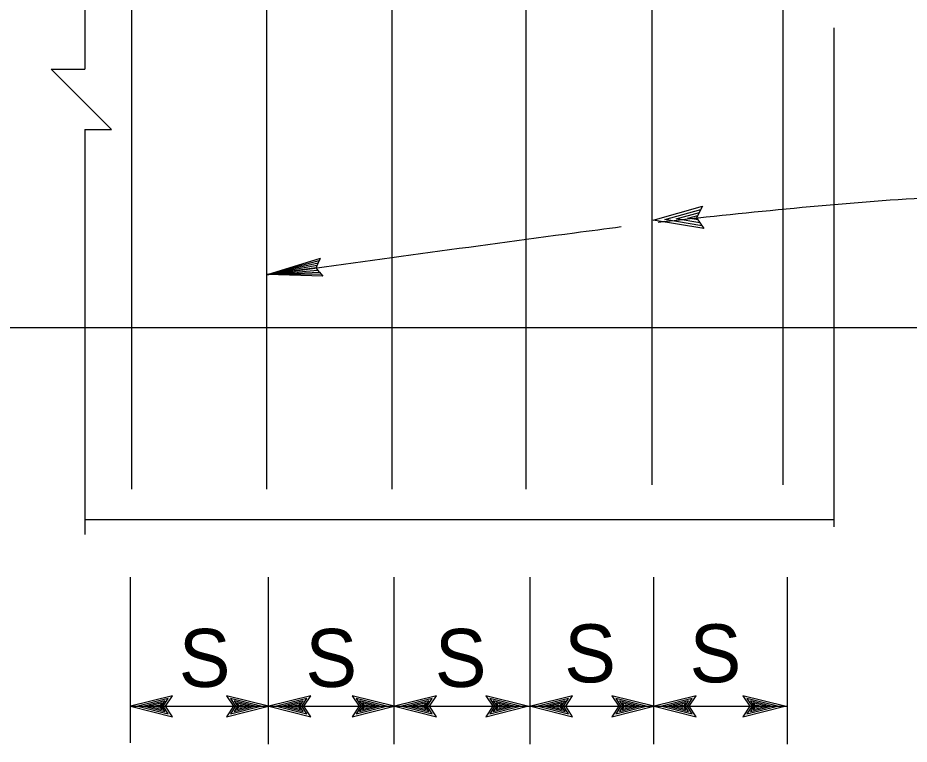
# Model space of a CAD drawing. Extents: x 0 to 2.83, y 0 to 1.83.
# Drawn here: x 0.5101 to 0.6894, y 1.2489 to 1.395 of the extents above; entities that cross this region are included whole.
import ezdxf

# ---------------------------------------------------------------- set-up
doc = ezdxf.new("R2010")
doc.units = 0
for name, color, linetype in [('212 Leaders and Dim Lines', 7, 'Continuous'), ('213 Rebar', 7, 'Continuous'), ('214 Text and Titles', 7, 'Continuous'), ('251 Masonry', 7, 'Continuous')]:
    doc.layers.add(name, color=color, linetype=linetype)

msp = doc.modelspace()

# ---------------------------------------------------------------- linework, layer by layer
at = {"layer": '212 Leaders and Dim Lines'}
for p, q in [((0.5327402356664731, 1.2491813677664774), (0.5327402356664731, 1.282467659095745)), ((0.5604953528416545, 1.248907062210922), (0.5604953528416545, 1.282467659095745)), ((0.5857669112545056, 1.248907062210922), (0.5857669112545056, 1.282467659095745)), ((0.6131797759030087, 1.248907062210922), (0.6131797759030087, 1.282467659095745)), ((0.6380330888461628, 1.248907062210922), (0.6380330888461628, 1.282467659095745)), ((0.6649309595814132, 1.248907062210922), (0.6649309595814132, 1.282467659095745)), ((0.5327402356664731, 1.2565502914040803), (0.6649309595814132, 1.2565502914040803))]:
    msp.add_line(p, q, dxfattribs=at)
for points in [[(0.5327402356664731, 1.2565502914040803), (0.5411777356929649, 1.2544374441553663), (0.5397766940262982, 1.2565502914040803), (0.5411777356929649, 1.2586622705707469), (0.5327402356664731, 1.2565502914040803)], [(0.5327402356664731, 1.2565502914040803), (0.5411777356929649, 1.2544374441553663), (0.5397766940262982, 1.2565502914040803), (0.5411777356929649, 1.2586622705707469), (0.5327402356664731, 1.2565502914040803)], [(0.5342384995553621, 1.2565502914040803), (0.5403556870818538, 1.2550164372374135), (0.5393374579151872, 1.2565502914040803), (0.5403556870818538, 1.2580832775151913), (0.5342384995553621, 1.2565502914040803)], [(0.5342384995553621, 1.2565502914040803), (0.5403556870818538, 1.2550164372374135), (0.5393374579151872, 1.2565502914040803), (0.5403556870818538, 1.2580832775151913), (0.5342384995553621, 1.2565502914040803)], [(0.5354945759442509, 1.2565502914040803), (0.5396612426374093, 1.2555025483485247), (0.5389667981664732, 1.2565502914040803), (0.5396612426374093, 1.2575971664040804), (0.5354945759442509, 1.2565502914040803)], [(0.5354945759442509, 1.2565502914040803), (0.5396612426374093, 1.2555025483485247), (0.5389667981664732, 1.2565502914040803), (0.5396612426374093, 1.2575971664040804), (0.5354945759442509, 1.2565502914040803)], [(0.5604953528416545, 1.2565502914040803), (0.5520578528151628, 1.2586622705707469), (0.553458026426274, 1.2565502914040803), (0.5520578528151628, 1.2544374441553663), (0.5604953528416545, 1.2565502914040803)], [(0.5604953528416545, 1.2565502914040803), (0.5520578528151628, 1.2586622705707469), (0.553458026426274, 1.2565502914040803), (0.5520578528151628, 1.2544374441553663), (0.5604953528416545, 1.2565502914040803)], [(0.5589962208972101, 1.2565502914040803), (0.5528799014262739, 1.2580832775151913), (0.5538981305929406, 1.2565502914040803), (0.5528799014262739, 1.2550164372374135), (0.5589962208972101, 1.2565502914040803)], [(0.5589962208972101, 1.2565502914040803), (0.5528799014262739, 1.2580832775151913), (0.5538981305929406, 1.2565502914040803), (0.5528799014262739, 1.2550164372374135), (0.5589962208972101, 1.2565502914040803)], [(0.5577410125638768, 1.2565502914040803), (0.5535743458707183, 1.2575971664040804), (0.5542687903151627, 1.2565502914040803), (0.5535743458707183, 1.2555025483485247), (0.5577410125638768, 1.2565502914040803)], [(0.5577410125638768, 1.2565502914040803), (0.5535743458707183, 1.2575971664040804), (0.5542687903151627, 1.2565502914040803), (0.5535743458707183, 1.2555025483485247), (0.5577410125638768, 1.2565502914040803)], [(0.5605910002875942, 1.2565502914040803), (0.569028500314086, 1.2544374441553663), (0.5676283267029749, 1.2565502914040803), (0.569028500314086, 1.2586622705707469), (0.5605910002875942, 1.2565502914040803)], [(0.5605910002875942, 1.2565502914040803), (0.569028500314086, 1.2544374441553663), (0.5676283267029749, 1.2565502914040803), (0.569028500314086, 1.2586622705707469), (0.5605910002875942, 1.2565502914040803)], [(0.5620901322320387, 1.2565502914040803), (0.5682064517029749, 1.2550164372374135), (0.5671882225363082, 1.2565502914040803), (0.5682064517029749, 1.2580832775151913), (0.5620901322320387, 1.2565502914040803)], [(0.5620901322320387, 1.2565502914040803), (0.5682064517029749, 1.2550164372374135), (0.5671882225363082, 1.2565502914040803), (0.5682064517029749, 1.2580832775151913), (0.5620901322320387, 1.2565502914040803)], [(0.5633453405918638, 1.2565502914040803), (0.5675120072585305, 1.2555025483485247), (0.566817562814086, 1.2565502914040803), (0.5675120072585305, 1.2575971664040804), (0.5633453405918638, 1.2565502914040803)], [(0.5633453405918638, 1.2565502914040803), (0.5675120072585305, 1.2555025483485247), (0.566817562814086, 1.2565502914040803), (0.5675120072585305, 1.2575971664040804), (0.5633453405918638, 1.2565502914040803)], [(0.5857669112545056, 1.2565502914040803), (0.577329411228014, 1.2586622705707469), (0.5787295848391251, 1.2565502914040803), (0.577329411228014, 1.2544374441553663), (0.5857669112545056, 1.2565502914040803)], [(0.5857669112545056, 1.2565502914040803), (0.577329411228014, 1.2586622705707469), (0.5787295848391251, 1.2565502914040803), (0.577329411228014, 1.2544374441553663), (0.5857669112545056, 1.2565502914040803)], [(0.5842677793100612, 1.2565502914040803), (0.5781514598391251, 1.2580832775151913), (0.5791696890057917, 1.2565502914040803), (0.5781514598391251, 1.2550164372374135), (0.5842677793100612, 1.2565502914040803)], [(0.5842677793100612, 1.2565502914040803), (0.5781514598391251, 1.2580832775151913), (0.5791696890057917, 1.2565502914040803), (0.5781514598391251, 1.2550164372374135), (0.5842677793100612, 1.2565502914040803)], [(0.5830125709767279, 1.2565502914040803), (0.5788459042835695, 1.2575971664040804), (0.579540348728014, 1.2565502914040803), (0.5788459042835695, 1.2555025483485247), (0.5830125709767279, 1.2565502914040803)], [(0.5830125709767279, 1.2565502914040803), (0.5788459042835695, 1.2575971664040804), (0.579540348728014, 1.2565502914040803), (0.5788459042835695, 1.2555025483485247), (0.5830125709767279, 1.2565502914040803)], [(0.5858625587004453, 1.2565502914040803), (0.5943000587269371, 1.2544374441553663), (0.592899885115826, 1.2565502914040803), (0.5943000587269371, 1.2586622705707469), (0.5858625587004453, 1.2565502914040803)], [(0.5858625587004453, 1.2565502914040803), (0.5943000587269371, 1.2544374441553663), (0.592899885115826, 1.2565502914040803), (0.5943000587269371, 1.2586622705707469), (0.5858625587004453, 1.2565502914040803)], [(0.5873616906448899, 1.2565502914040803), (0.593478010115826, 1.2550164372374135), (0.5924597809491594, 1.2565502914040803), (0.593478010115826, 1.2580832775151913), (0.5873616906448899, 1.2565502914040803)], [(0.5873616906448899, 1.2565502914040803), (0.593478010115826, 1.2550164372374135), (0.5924597809491594, 1.2565502914040803), (0.593478010115826, 1.2580832775151913), (0.5873616906448899, 1.2565502914040803)], [(0.5886168990047149, 1.2565502914040803), (0.5927835656713816, 1.2555025483485247), (0.5920891212269371, 1.2565502914040803), (0.5927835656713816, 1.2575971664040804), (0.5886168990047149, 1.2565502914040803)], [(0.5886168990047149, 1.2565502914040803), (0.5927835656713816, 1.2555025483485247), (0.5920891212269371, 1.2565502914040803), (0.5927835656713816, 1.2575971664040804), (0.5886168990047149, 1.2565502914040803)], [(0.6126572251352562, 1.2565502914040803), (0.6042197251087644, 1.2586622705707469), (0.6056198987198755, 1.2565502914040803), (0.6042197251087644, 1.2544374441553663), (0.6126572251352562, 1.2565502914040803)], [(0.6126572251352562, 1.2565502914040803), (0.6042197251087644, 1.2586622705707469), (0.6056198987198755, 1.2565502914040803), (0.6042197251087644, 1.2544374441553663), (0.6126572251352562, 1.2565502914040803)], [(0.6111580931908117, 1.2565502914040803), (0.6050417737198756, 1.2580832775151913), (0.6060600028865422, 1.2565502914040803), (0.6050417737198756, 1.2550164372374135), (0.6111580931908117, 1.2565502914040803)], [(0.6111580931908117, 1.2565502914040803), (0.6050417737198756, 1.2580832775151913), (0.6060600028865422, 1.2565502914040803), (0.6050417737198756, 1.2550164372374135), (0.6111580931908117, 1.2565502914040803)], [(0.6099028848309866, 1.2565502914040803), (0.60573621816432, 1.2575971664040804), (0.6064306626087644, 1.2565502914040803), (0.60573621816432, 1.2555025483485247), (0.6099028848309866, 1.2565502914040803)], [(0.6099028848309866, 1.2565502914040803), (0.60573621816432, 1.2575971664040804), (0.6064306626087644, 1.2565502914040803), (0.60573621816432, 1.2555025483485247), (0.6099028848309866, 1.2565502914040803)], [(0.6132754233489488, 1.2565502914040803), (0.6217129233754405, 1.2544374441553663), (0.6203127497643294, 1.2565502914040803), (0.6217129233754405, 1.2586622705707469), (0.6132754233489488, 1.2565502914040803)], [(0.6132754233489488, 1.2565502914040803), (0.6217129233754405, 1.2544374441553663), (0.6203127497643294, 1.2565502914040803), (0.6217129233754405, 1.2586622705707469), (0.6132754233489488, 1.2565502914040803)], [(0.6147745552933932, 1.2565502914040803), (0.6208908747643294, 1.2550164372374135), (0.6198726455976628, 1.2565502914040803), (0.6208908747643294, 1.2580832775151913), (0.6147745552933932, 1.2565502914040803)], [(0.6147745552933932, 1.2565502914040803), (0.6208908747643294, 1.2550164372374135), (0.6198726455976628, 1.2565502914040803), (0.6208908747643294, 1.2580832775151913), (0.6147745552933932, 1.2565502914040803)], [(0.6160297636267266, 1.2565502914040803), (0.6201964303198849, 1.2555025483485247), (0.6195019858754405, 1.2565502914040803), (0.6201964303198849, 1.2575971664040804), (0.6160297636267266, 1.2565502914040803)], [(0.6160297636267266, 1.2565502914040803), (0.6201964303198849, 1.2555025483485247), (0.6195019858754405, 1.2565502914040803), (0.6201964303198849, 1.2575971664040804), (0.6160297636267266, 1.2565502914040803)], [(0.6380330888461628, 1.2565502914040803), (0.629595588819671, 1.2586622705707469), (0.6309957624307821, 1.2565502914040803), (0.629595588819671, 1.2544374441553663), (0.6380330888461628, 1.2565502914040803)], [(0.6380330888461628, 1.2565502914040803), (0.629595588819671, 1.2586622705707469), (0.6309957624307821, 1.2565502914040803), (0.629595588819671, 1.2544374441553663), (0.6380330888461628, 1.2565502914040803)], [(0.6365339569017184, 1.2565502914040803), (0.6304176374307822, 1.2580832775151913), (0.6314358665974489, 1.2565502914040803), (0.6304176374307822, 1.2550164372374135), (0.6365339569017184, 1.2565502914040803)], [(0.6365339569017184, 1.2565502914040803), (0.6304176374307822, 1.2580832775151913), (0.6314358665974489, 1.2565502914040803), (0.6304176374307822, 1.2550164372374135), (0.6365339569017184, 1.2565502914040803)], [(0.6352787485683851, 1.2565502914040803), (0.6311120818752266, 1.2575971664040804), (0.631806526319671, 1.2565502914040803), (0.6311120818752266, 1.2555025483485247), (0.6352787485683851, 1.2565502914040803)], [(0.6352787485683851, 1.2565502914040803), (0.6311120818752266, 1.2575971664040804), (0.631806526319671, 1.2565502914040803), (0.6311120818752266, 1.2555025483485247), (0.6352787485683851, 1.2565502914040803)], [(0.638128736292103, 1.2565502914040803), (0.6465662363185947, 1.2544374441553663), (0.6451660627074836, 1.2565502914040803), (0.6465662363185947, 1.2586622705707469), (0.638128736292103, 1.2565502914040803)], [(0.638128736292103, 1.2565502914040803), (0.6465662363185947, 1.2544374441553663), (0.6451660627074836, 1.2565502914040803), (0.6465662363185947, 1.2586622705707469), (0.638128736292103, 1.2565502914040803)], [(0.6396278682365474, 1.2565502914040803), (0.6457441877074835, 1.2550164372374135), (0.6447259585408169, 1.2565502914040803), (0.6457441877074835, 1.2580832775151913), (0.6396278682365474, 1.2565502914040803)], [(0.6396278682365474, 1.2565502914040803), (0.6457441877074835, 1.2550164372374135), (0.6447259585408169, 1.2565502914040803), (0.6457441877074835, 1.2580832775151913), (0.6396278682365474, 1.2565502914040803)], [(0.6408830765963724, 1.2565502914040803), (0.6450497432630391, 1.2555025483485247), (0.6443552988185947, 1.2565502914040803), (0.6450497432630391, 1.2575971664040804), (0.6408830765963724, 1.2565502914040803)], [(0.6408830765963724, 1.2565502914040803), (0.6450497432630391, 1.2555025483485247), (0.6443552988185947, 1.2565502914040803), (0.6450497432630391, 1.2575971664040804), (0.6408830765963724, 1.2565502914040803)], [(0.6644084088136607, 1.2565502914040803), (0.655970908787169, 1.2586622705707469), (0.6573710823982801, 1.2565502914040803), (0.655970908787169, 1.2544374441553663), (0.6644084088136607, 1.2565502914040803)], [(0.6644084088136607, 1.2565502914040803), (0.655970908787169, 1.2586622705707469), (0.6573710823982801, 1.2565502914040803), (0.655970908787169, 1.2544374441553663), (0.6644084088136607, 1.2565502914040803)], [(0.6629092768692163, 1.2565502914040803), (0.65679295739828, 1.2580832775151913), (0.6578111865649467, 1.2565502914040803), (0.65679295739828, 1.2550164372374135), (0.6629092768692163, 1.2565502914040803)], [(0.6629092768692163, 1.2565502914040803), (0.65679295739828, 1.2580832775151913), (0.6578111865649467, 1.2565502914040803), (0.65679295739828, 1.2550164372374135), (0.6629092768692163, 1.2565502914040803)], [(0.6616540685358829, 1.2565502914040803), (0.6574874018427245, 1.2575971664040804), (0.6581818462871689, 1.2565502914040803), (0.6574874018427245, 1.2555025483485247), (0.6616540685358829, 1.2565502914040803)], [(0.6616540685358829, 1.2565502914040803), (0.6574874018427245, 1.2575971664040804), (0.6581818462871689, 1.2565502914040803), (0.6574874018427245, 1.2555025483485247), (0.6616540685358829, 1.2565502914040803)], [(0.5365301662220286, 1.2565502914040803), (0.5390944023331398, 1.2559018539040803), (0.5386716592775842, 1.2565502914040803), (0.5390944023331398, 1.2571978608485248), (0.5365301662220286, 1.2565502914040803)], [(0.5365301662220286, 1.2565502914040803), (0.5390944023331398, 1.2559018539040803), (0.5386716592775842, 1.2565502914040803), (0.5390944023331398, 1.2571978608485248), (0.5365301662220286, 1.2565502914040803)], [(0.5365970064998065, 1.2568133122374137), (0.538486763444251, 1.2563358816818582), (0.5383461384442509, 1.2565502914040803), (0.538486763444251, 1.256763833070747), (0.5365970064998065, 1.2562864025151914)], [(0.5365970064998065, 1.2568133122374137), (0.538486763444251, 1.2563358816818582), (0.5383461384442509, 1.2565502914040803), (0.538486763444251, 1.256763833070747), (0.5365970064998065, 1.2562864025151914)], [(0.5567045542305434, 1.2565502914040803), (0.5541411861484962, 1.2571978608485248), (0.5545639292040517, 1.2565502914040803), (0.5541411861484962, 1.2559018539040803), (0.5567045542305434, 1.2565502914040803)], [(0.5567045542305434, 1.2565502914040803), (0.5541411861484962, 1.2571978608485248), (0.5545639292040517, 1.2565502914040803), (0.5541411861484962, 1.2559018539040803), (0.5567045542305434, 1.2565502914040803)], [(0.5566385820083212, 1.2562864025151914), (0.554748825037385, 1.256763833070747), (0.554889450037385, 1.2565502914040803), (0.554748825037385, 1.2563358816818582), (0.5566385820083212, 1.2568133122374137)], [(0.5566385820083212, 1.2562864025151914), (0.554748825037385, 1.256763833070747), (0.554889450037385, 1.2565502914040803), (0.554748825037385, 1.2563358816818582), (0.5566385820083212, 1.2568133122374137)], [(0.5643817989251971, 1.2565502914040803), (0.5669451669807527, 1.2559018539040803), (0.5665224239251971, 1.2565502914040803), (0.5669451669807527, 1.2571978608485248), (0.5643817989251971, 1.2565502914040803)], [(0.5643817989251971, 1.2565502914040803), (0.5669451669807527, 1.2559018539040803), (0.5665224239251971, 1.2565502914040803), (0.5669451669807527, 1.2571978608485248), (0.5643817989251971, 1.2565502914040803)], [(0.5644477711474194, 1.2568133122374137), (0.5663375280918638, 1.2563358816818582), (0.5661969030918638, 1.2565502914040803), (0.5663375280918638, 1.256763833070747), (0.5644477711474194, 1.2562864025151914)], [(0.5644477711474194, 1.2568133122374137), (0.5663375280918638, 1.2563358816818582), (0.5661969030918638, 1.2565502914040803), (0.5663375280918638, 1.256763833070747), (0.5644477711474194, 1.2562864025151914)], [(0.5819761126433945, 1.2565502914040803), (0.5794127445613473, 1.2571978608485248), (0.5798354876169028, 1.2565502914040803), (0.5794127445613473, 1.2559018539040803), (0.5819761126433945, 1.2565502914040803)], [(0.5819761126433945, 1.2565502914040803), (0.5794127445613473, 1.2571978608485248), (0.5798354876169028, 1.2565502914040803), (0.5794127445613473, 1.2559018539040803), (0.5819761126433945, 1.2565502914040803)], [(0.5819101404211724, 1.2562864025151914), (0.5800203834502361, 1.256763833070747), (0.5801610084502361, 1.2565502914040803), (0.5800203834502361, 1.2563358816818582), (0.5819101404211724, 1.2568133122374137)], [(0.5819101404211724, 1.2562864025151914), (0.5800203834502361, 1.256763833070747), (0.5801610084502361, 1.2565502914040803), (0.5800203834502361, 1.2563358816818582), (0.5819101404211724, 1.2568133122374137)], [(0.5896533573380482, 1.2565502914040803), (0.5922167253936038, 1.2559018539040803), (0.5917939823380483, 1.2565502914040803), (0.5922167253936038, 1.2571978608485248), (0.5896533573380482, 1.2565502914040803)], [(0.5896533573380482, 1.2565502914040803), (0.5922167253936038, 1.2559018539040803), (0.5917939823380483, 1.2565502914040803), (0.5922167253936038, 1.2571978608485248), (0.5896533573380482, 1.2565502914040803)], [(0.5897193295602705, 1.2568133122374137), (0.5916090865047149, 1.2563358816818582), (0.5914684615047149, 1.2565502914040803), (0.5916090865047149, 1.256763833070747), (0.5897193295602705, 1.2562864025151914)], [(0.5897193295602705, 1.2568133122374137), (0.5916090865047149, 1.2563358816818582), (0.5914684615047149, 1.2565502914040803), (0.5916090865047149, 1.256763833070747), (0.5897193295602705, 1.2562864025151914)], [(0.6088664264976533, 1.2565502914040803), (0.6063030584420978, 1.2571978608485248), (0.6067258014976533, 1.2565502914040803), (0.6063030584420978, 1.2559018539040803), (0.6088664264976533, 1.2565502914040803)], [(0.6088664264976533, 1.2565502914040803), (0.6063030584420978, 1.2571978608485248), (0.6067258014976533, 1.2565502914040803), (0.6063030584420978, 1.2559018539040803), (0.6088664264976533, 1.2565502914040803)], [(0.6088004542754311, 1.2562864025151914), (0.6069106973309867, 1.256763833070747), (0.6070513223309867, 1.2565502914040803), (0.6069106973309867, 1.2563358816818582), (0.6088004542754311, 1.2568133122374137)], [(0.6088004542754311, 1.2562864025151914), (0.6069106973309867, 1.256763833070747), (0.6070513223309867, 1.2565502914040803), (0.6069106973309867, 1.2563358816818582), (0.6088004542754311, 1.2568133122374137)], [(0.6170662219600599, 1.2565502914040803), (0.6196295900421072, 1.2559018539040803), (0.6192068469865516, 1.2565502914040803), (0.6196295900421072, 1.2571978608485248), (0.6170662219600599, 1.2565502914040803)], [(0.6170662219600599, 1.2565502914040803), (0.6196295900421072, 1.2559018539040803), (0.6192068469865516, 1.2565502914040803), (0.6196295900421072, 1.2571978608485248), (0.6170662219600599, 1.2565502914040803)], [(0.617132194182282, 1.2568133122374137), (0.6190219511532183, 1.2563358816818582), (0.6188813261532183, 1.2565502914040803), (0.6190219511532183, 1.256763833070747), (0.617132194182282, 1.2562864025151914)], [(0.617132194182282, 1.2568133122374137), (0.6190219511532183, 1.2563358816818582), (0.6188813261532183, 1.2565502914040803), (0.6190219511532183, 1.256763833070747), (0.617132194182282, 1.2562864025151914)], [(0.6342422902350517, 1.2565502914040803), (0.6316789221530044, 1.2571978608485248), (0.6321016652085599, 1.2565502914040803), (0.6316789221530044, 1.2559018539040803), (0.6342422902350517, 1.2565502914040803)], [(0.6342422902350517, 1.2565502914040803), (0.6316789221530044, 1.2571978608485248), (0.6321016652085599, 1.2565502914040803), (0.6316789221530044, 1.2559018539040803), (0.6342422902350517, 1.2565502914040803)], [(0.6341763180128295, 1.2562864025151914), (0.6322865610418933, 1.256763833070747), (0.6324271860418933, 1.2565502914040803), (0.6322865610418933, 1.2563358816818582), (0.6341763180128295, 1.2568133122374137)], [(0.6341763180128295, 1.2562864025151914), (0.6322865610418933, 1.256763833070747), (0.6324271860418933, 1.2565502914040803), (0.6322865610418933, 1.2563358816818582), (0.6341763180128295, 1.2568133122374137)], [(0.6419195349297058, 1.2565502914040803), (0.6444829029852613, 1.2559018539040803), (0.6440601599297058, 1.2565502914040803), (0.6444829029852613, 1.2571978608485248), (0.6419195349297058, 1.2565502914040803)], [(0.6419195349297058, 1.2565502914040803), (0.6444829029852613, 1.2559018539040803), (0.6440601599297058, 1.2565502914040803), (0.6444829029852613, 1.2571978608485248), (0.6419195349297058, 1.2565502914040803)], [(0.641985507151928, 1.2568133122374137), (0.6438752640963725, 1.2563358816818582), (0.6437346390963725, 1.2565502914040803), (0.6438752640963725, 1.256763833070747), (0.641985507151928, 1.2562864025151914)], [(0.641985507151928, 1.2568133122374137), (0.6438752640963725, 1.2563358816818582), (0.6437346390963725, 1.2565502914040803), (0.6438752640963725, 1.256763833070747), (0.641985507151928, 1.2562864025151914)], [(0.6606176102025496, 1.2565502914040803), (0.6580542421205023, 1.2571978608485248), (0.6584769852025496, 1.2565502914040803), (0.6580542421205023, 1.2559018539040803), (0.6606176102025496, 1.2565502914040803)], [(0.6606176102025496, 1.2565502914040803), (0.6580542421205023, 1.2571978608485248), (0.6584769852025496, 1.2565502914040803), (0.6580542421205023, 1.2559018539040803), (0.6606176102025496, 1.2565502914040803)], [(0.6605516379803273, 1.2562864025151914), (0.658661881035883, 1.256763833070747), (0.658802506035883, 1.2565502914040803), (0.658661881035883, 1.2563358816818582), (0.6605516379803273, 1.2568133122374137)], [(0.6605516379803273, 1.2562864025151914), (0.658661881035883, 1.256763833070747), (0.658802506035883, 1.2565502914040803), (0.658661881035883, 1.2563358816818582), (0.6605516379803273, 1.2568133122374137)]]:
    msp.add_lwpolyline(points, dxfattribs=at)
at = {"layer": '213 Rebar'}
for p, q in [((0.53291805589465, 1.5789632700731258), (0.53291805589465, 1.3001914966531367)), ((0.6122687235559233, 1.5789632700731258), (0.6122687235559233, 1.3001914966531367)), ((0.585327579508135, 1.5103068062051335), (0.585327579508135, 1.3001914966531367)), ((0.6639903465344957, 1.5103068062051335), (0.6639903465344957, 1.301078935647908)), ((0.5601245738005377, 1.4348221159531693), (0.5601245738005377, 1.3001914966531367)), ((0.6376527296687385, 1.4364359273430585), (0.6376527296687385, 1.301078935647908)), ((0.11384814275795764, 1.3327282910874507), (1.3764421990557063, 1.3327282910874507))]:
    msp.add_line(p, q, dxfattribs=at)
at = {"layer": '214 Text and Titles'}
for p, q in [((0.6379246936439691, 1.3542765072328866), (0.6478641978517088, 1.3571034659330778)), ((0.640258961209279, 1.3544200443132997), (0.6475060602024224, 1.3564769822884557)), ((0.6478641978517088, 1.3571034659330778), (0.6466535650334602, 1.3547915615208646)), ((0.6478641978517088, 1.3571034659330778), (0.6478641978517088, 1.3571034659330778)), ((0.648129228932903, 1.3526220284985657), (0.6379246936439691, 1.3542765072328866)), ((0.6379246936439691, 1.3542765072328866), (0.6379246936439691, 1.3542765072328866)), ((0.6477303169389597, 1.3531973194893743), (0.6402410248560542, 1.354410854718543)), ((0.6425632632011624, 1.3545458720219021), (0.6472429171890839, 1.3558779174582405)), ((0.6473023183417514, 1.353778344489544), (0.6425632632011624, 1.3545458720219021)), ((0.6448816039458312, 1.3546815769719196), (0.6468844608968881, 1.3552506557505772)), ((0.6469718585433175, 1.354342864088997), (0.6448816039458312, 1.3546815769719196)), ((0.6466535650334602, 1.3547915615208646), (0.648129228932903, 1.3526220284985657)), ((0.648129228932903, 1.3526220284985657), (0.648129228932903, 1.3526220284985657)), ((0.5603071342526184, 1.343346747542836), (0.5709529341533485, 1.3466595614967038)), ((0.5603071342526184, 1.343346747542836), (0.5707348943180044, 1.3461659052669437)), ((0.5705170917693697, 1.3456729474130051), (0.5603071342526184, 1.343346747542836)), ((0.5702993787628895, 1.3451793359278306), (0.5603071342526184, 1.343346747542836)), ((0.5700816657299179, 1.3446857244691475), (0.5705170917693697, 1.3456729474130051)), ((0.5705170917693697, 1.3456729474130051), (0.5709529341533485, 1.3466595614967038)), ((0.5700816657299179, 1.3446857244691475), (0.5603071342526184, 1.343346747542836)), ((0.5603071342526184, 1.343346747542836), (0.5704240138653642, 1.344269499579099)), ((0.5603071342526184, 1.343346747542836), (0.5707663620008101, 1.3438532746890501)), ((0.5711087101362564, 1.3434370497990016), (0.5603071342526184, 1.343346747542836)), ((0.5714513851005669, 1.3430208696800303), (0.5603071342526184, 1.343346747542836)), ((0.5707663620008101, 1.3438532746890501), (0.5700816657299179, 1.3446857244691475)), ((0.5707663620008101, 1.3438532746890501), (0.5714513851005669, 1.3430208696800303))]:
    msp.add_line(p, q, dxfattribs=at)
for points in [[(0.6389196269355941, 1.3539190218107733), (0.6904445821751133, 1.3586925022804108), (0.7129474579883046, 1.3598189019461484)], [(0.5601245738005377, 1.3432815924854953), (0.6221043403996397, 1.3517719714723992), (0.6315030146035306, 1.3530101895527935)]]:
    msp.add_spline(points, degree=3, dxfattribs=at)
at = {"layer": '251 Masonry'}
for p, q in [((0.5235501376723869, 1.5895578349862074), (0.5235501376723869, 1.3846935075103084)), ((0.6742997236326438, 1.3929656140642008), (0.6742997236326438, 1.29260701755111)), ((0.5167712593208614, 1.384678509994176), (0.5235501376723869, 1.3846935075103084)), ((0.5167712593208614, 1.384678509994176), (0.5232000964618027, 1.3846927330766385)), ((0.5289508939697969, 1.372552648561561), (0.5167712593208614, 1.384678509994176)), ((0.5289508939697969, 1.372552648561561), (0.5167712593208614, 1.384678509994176)), ((0.5235501376723869, 1.3725407000087742), (0.5289508939697969, 1.372552648561561)), ((0.5235501376723869, 1.3725407000087742), (0.5235501376723869, 1.2911095313543774)), ((0.5235501376723869, 1.294129406083314), (0.6742997236326438, 1.294129406083314))]:
    msp.add_line(p, q, dxfattribs=at)

# ---------------------------------------------------------------- texts
at = {"layer": '212 Leaders and Dim Lines'}
for p in [(0.5424549269961223, 1.2604222629453583), (0.5679393019961223, 1.2604222629453583), (0.5939774964405667, 1.2604222629453583), (0.6200148228294556, 1.2613424018342472), (0.6452379131072334, 1.2613424018342472)]:
    msp.add_text('S', height=0.011666666666666665, dxfattribs=at).set_placement(p)

doc.saveas('drawing.dxf')
